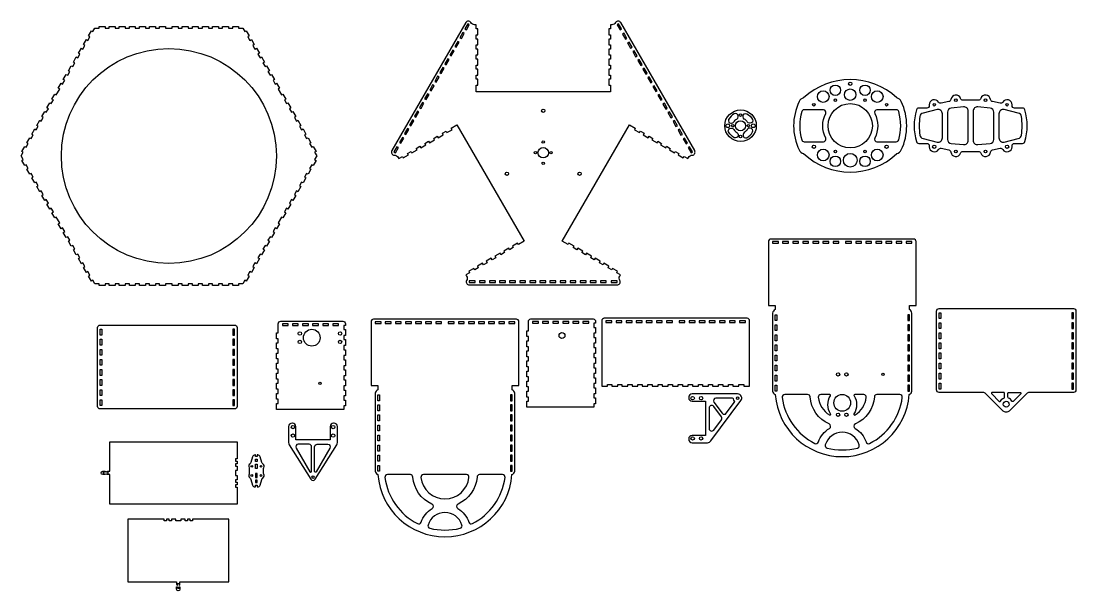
# Model space of a CAD drawing. Header units: millimetres. Extents: x 444 to 3060, y 398 to 1377.
# Drawn here: x 444 to 1700, y 525 to 1204 of the extents above; entities that cross this region are included whole.
import ezdxf

# ---------------------------------------------------------------- set-up
doc = ezdxf.new("R2010")
doc.units = ezdxf.units.MM
doc.layers.add('base_line', color=7, linetype='Continuous')
doc.layers.add('tooth_original', color=40, linetype='Continuous')

msp = doc.modelspace()

# ---------------------------------------------------------------- linework, layer by layer
at = {"layer": 'base_line'}
for points in [[(796.2, 1043.1), (793.7, 1038.8), (795.4, 1037.8), (791.9, 1031.7), (790.2, 1032.7), (787.7, 1028.4), (789.4, 1027.4), (785.9, 1021.3), (784.2, 1022.3), (781.7, 1018), (783.4, 1017), (779.9, 1011), (778.2, 1012), (775.7, 1007.6), (777.4, 1006.6), (773.9, 1000.6), (772.2, 1001.6), (769.7, 997.2), (771.4, 996.2), (767.9, 990.2), (766.2, 991.2), (763.7, 986.8), (765.4, 985.8), (761.9, 979.8), (760.2, 980.8), (757.7, 976.4), (759.4, 975.4), (755.9, 969.4), (754.2, 970.4), (750.2, 963.5), (751.9, 962.5), (748.4, 956.4), (746.7, 957.4), (744.2, 953.1), (745.9, 952.1), (742.4, 946), (740.7, 947), (738.2, 942.7), (739.9, 941.7), (736.4, 935.6), (734.7, 936.6), (732.2, 932.3), (733.9, 931.3), (730.4, 925.2), (728.7, 926.2), (726.2, 921.9), (727.9, 920.9), (724.4, 914.8), (722.7, 915.8), (720.2, 911.5), (721.9, 910.5), (718.4, 904.5), (716.7, 905.5), (714.2, 901.1), (715.9, 900.1), (712.4, 894.1), (710.7, 895.1), (708.2, 890.7), (703.2, 890.7), (703.2, 888.7), (696.2, 888.7), (696.2, 890.7), (691.2, 890.7), (691.2, 888.7), (684.2, 888.7), (684.2, 890.7), (679.2, 890.7), (679.2, 888.7), (672.2, 888.7), (672.2, 890.7), (667.2, 890.7), (667.2, 888.7), (660.2, 888.7), (660.2, 890.7), (655.2, 890.7), (655.2, 888.7), (648.2, 888.7), (648.2, 890.7), (643.2, 890.7), (643.2, 888.7), (636.2, 888.7), (636.2, 890.7), (631.2, 890.7), (631.2, 888.7), (624.2, 888.7), (624.2, 890.7), (616.2, 890.7), (616.2, 888.7), (609.2, 888.7), (609.2, 890.7), (604.2, 890.7), (604.2, 888.7), (597.2, 888.7), (597.2, 890.7), (592.2, 890.7), (592.2, 888.7), (585.2, 888.7), (585.2, 890.7), (580.2, 890.7), (580.2, 888.7), (573.2, 888.7), (573.2, 890.7), (568.2, 890.7), (568.2, 888.7), (561.2, 888.7), (561.2, 890.7), (556.2, 890.7), (556.2, 888.7), (549.2, 888.7), (549.2, 890.7), (544.2, 890.7), (544.2, 888.7), (537.2, 888.7), (537.2, 890.7), (532.2, 890.7), (529.7, 895.1), (528, 894.1), (524.5, 900.1), (526.2, 901.1), (523.7, 905.5), (522, 904.5), (518.5, 910.5), (520.2, 911.5), (517.7, 915.8), (516, 914.8), (512.5, 920.9), (514.2, 921.9), (511.7, 926.2), (510, 925.2), (506.5, 931.3), (508.2, 932.3), (505.7, 936.6), (504, 935.6), (500.5, 941.7), (502.2, 942.7), (499.7, 947), (498, 946), (494.5, 952.1), (496.2, 953.1), (493.7, 957.4), (492, 956.4), (488.5, 962.5), (490.2, 963.5), (486.2, 970.4), (484.5, 969.4), (481, 975.4), (482.7, 976.4), (480.2, 980.8), (478.5, 979.8), (475, 985.8), (476.7, 986.8), (474.2, 991.2), (472.5, 990.2), (469, 996.2), (470.7, 997.2), (468.2, 1001.6), (466.5, 1000.6), (463, 1006.6), (464.7, 1007.6), (462.2, 1012), (460.5, 1011), (457, 1017), (458.7, 1018), (456.2, 1022.3), (454.5, 1021.3), (451, 1027.4), (452.7, 1028.4), (450.2, 1032.7), (448.5, 1031.7), (445, 1037.8), (446.7, 1038.8), (444.2, 1043.1), (446.7, 1047.5), (445, 1048.5), (448.5, 1054.5), (450.2, 1053.5), (452.7, 1057.9), (451, 1058.9), (454.5, 1064.9), (456.2, 1063.9), (458.7, 1068.2), (457, 1069.2), (460.5, 1075.3), (462.2, 1074.3), (464.7, 1078.6), (463, 1079.6), (466.5, 1085.7), (468.2, 1084.7), (470.7, 1089), (469, 1090), (472.5, 1096.1), (474.2, 1095.1), (476.7, 1099.4), (475, 1100.4), (478.5, 1106.5), (480.2, 1105.5), (482.7, 1109.8), (481, 1110.8), (484.5, 1116.9), (486.2, 1115.9), (490.2, 1122.8), (488.5, 1123.8), (492, 1129.8), (493.7, 1128.8), (496.2, 1133.2), (494.5, 1134.2), (498, 1140.2), (499.7, 1139.2), (502.2, 1143.6), (500.5, 1144.6), (504, 1150.6), (505.7, 1149.6), (508.2, 1154), (506.5, 1155), (510, 1161), (511.7, 1160), (514.2, 1164.4), (512.5, 1165.4), (516, 1171.4), (517.7, 1170.4), (520.2, 1174.7), (518.5, 1175.7), (522, 1181.8), (523.7, 1180.8), (526.2, 1185.1), (524.5, 1186.1), (528, 1192.2), (529.7, 1191.2), (532.2, 1195.5), (537.2, 1195.5), (537.2, 1197.5), (544.2, 1197.5), (544.2, 1195.5), (549.2, 1195.5), (549.2, 1197.5), (556.2, 1197.5), (556.2, 1195.5), (561.2, 1195.5), (561.2, 1197.5), (568.2, 1197.5), (568.2, 1195.5), (573.2, 1195.5), (573.2, 1197.5), (580.2, 1197.5), (580.2, 1195.5), (585.2, 1195.5), (585.2, 1197.5), (592.2, 1197.5), (592.2, 1195.5), (597.2, 1195.5), (597.2, 1197.5), (604.2, 1197.5), (604.2, 1195.5), (609.2, 1195.5), (609.2, 1197.5), (616.2, 1197.5), (616.2, 1195.5), (624.2, 1195.5), (624.2, 1197.5), (631.2, 1197.5), (631.2, 1195.5), (636.2, 1195.5), (636.2, 1197.5), (643.2, 1197.5), (643.2, 1195.5), (648.2, 1195.5), (648.2, 1197.5), (655.2, 1197.5), (655.2, 1195.5), (660.2, 1195.5), (660.2, 1197.5), (667.2, 1197.5), (667.2, 1195.5), (672.2, 1195.5), (672.2, 1197.5), (679.2, 1197.5), (679.2, 1195.5), (684.2, 1195.5), (684.2, 1197.5), (691.2, 1197.5), (691.2, 1195.5), (696.2, 1195.5), (696.2, 1197.5), (703.2, 1197.5), (703.2, 1195.5), (708.2, 1195.5), (710.7, 1191.2), (712.4, 1192.2), (715.9, 1186.1), (714.2, 1185.1), (716.7, 1180.8), (718.4, 1181.8), (721.9, 1175.7), (720.2, 1174.7), (722.7, 1170.4), (724.4, 1171.4), (727.9, 1165.4), (726.2, 1164.4), (728.7, 1160), (730.4, 1161), (733.9, 1155), (732.2, 1154), (734.7, 1149.6), (736.4, 1150.6), (739.9, 1144.6), (738.2, 1143.6), (740.7, 1139.2), (742.4, 1140.2), (745.9, 1134.2), (744.2, 1133.2), (746.7, 1128.8), (748.4, 1129.8), (751.9, 1123.8), (750.2, 1122.8), (754.2, 1115.9), (755.9, 1116.9), (759.4, 1110.8), (757.7, 1109.8), (760.2, 1105.5), (761.9, 1106.5), (765.4, 1100.4), (763.7, 1099.4), (766.2, 1095.1), (767.9, 1096.1), (771.4, 1090), (769.7, 1089), (772.2, 1084.7), (773.9, 1085.7), (777.4, 1079.6), (775.7, 1078.6), (778.2, 1074.3), (779.9, 1075.3), (783.4, 1069.2), (781.7, 1068.2), (784.2, 1063.9), (785.9, 1064.9), (789.4, 1058.9), (787.7, 1057.9), (790.2, 1053.5), (791.9, 1054.5), (795.4, 1048.5), (793.7, 1047.5)], [(723.4, 682.1), (725.4, 682.1), (725.4, 679.1), (723.4, 679.1)], [(723.4, 676.1), (725.4, 676.1), (725.4, 671.1), (723.4, 671.1)], [(723.4, 660.1), (725.4, 660.1), (725.4, 665.1), (723.4, 665.1)], [(723.4, 654.1), (725.4, 654.1), (725.4, 657.1), (723.4, 657.1)]]:
    msp.add_lwpolyline(points, close=True, dxfattribs=at)
for points in [[(1152, 1202.2, -0.284915), (1147.5, 1199.4), (1145.9, 1199.4), (1145.9, 1194.4), (1143.9, 1194.4), (1143.9, 1187.4), (1145.9, 1187.4), (1145.9, 1182.4), (1143.9, 1182.4), (1143.9, 1175.4), (1145.9, 1175.4), (1145.9, 1170.4), (1143.9, 1170.4), (1143.9, 1163.4), (1145.9, 1163.4), (1145.9, 1158.4), (1143.9, 1158.4), (1143.9, 1151.4), (1145.9, 1151.4), (1145.9, 1146.4), (1143.9, 1146.4), (1143.9, 1139.4), (1145.9, 1139.4), (1145.9, 1134.4), (1143.9, 1134.4), (1143.9, 1127.4), (1145.9, 1127.4), (1145.9, 1119.4), (985.9, 1119.4), (985.9, 1127.4), (987.9, 1127.4), (987.9, 1134.4), (985.9, 1134.4), (985.9, 1139.4), (987.9, 1139.4), (987.9, 1146.4), (985.9, 1146.4), (985.9, 1151.4), (987.9, 1151.4), (987.9, 1158.4), (985.9, 1158.4), (985.9, 1163.4), (987.9, 1163.4), (987.9, 1170.4), (985.9, 1170.4), (985.9, 1175.4), (987.9, 1175.4), (987.9, 1182.4), (985.9, 1182.4), (985.9, 1187.4), (987.9, 1187.4), (987.9, 1194.4), (985.9, 1194.4), (985.9, 1199.4), (984.2, 1199.4, -0.284915), (979.7, 1202.2, 0.544381), (973.6, 1201.9), (885.6, 1049.5, 0.544381), (888.4, 1044, -0.284915), (893.1, 1041.5), (893.9, 1040.1), (898.2, 1042.6), (899.2, 1040.9), (905.3, 1044.4), (904.3, 1046.1), (908.6, 1048.6), (909.6, 1046.9), (915.7, 1050.4), (914.7, 1052.1), (919, 1054.6), (920, 1052.9), (926.1, 1056.4), (925.1, 1058.1), (929.4, 1060.6), (930.4, 1058.9), (936.5, 1062.4), (935.5, 1064.1), (939.8, 1066.6), (940.8, 1064.9), (946.9, 1068.4), (945.9, 1070.1), (950.2, 1072.6), (951.2, 1070.9), (957.3, 1074.4), (956.3, 1076.1), (963.2, 1080.1), (1043.2, 941.5), (1036.3, 937.5), (1035.3, 939.3), (1029.2, 935.8), (1030.2, 934), (1025.9, 931.5), (1024.9, 933.3), (1018.8, 929.8), (1019.8, 928), (1015.5, 925.5), (1014.5, 927.3), (1008.4, 923.8), (1009.4, 922), (1005.1, 919.5), (1004.1, 921.3), (998, 917.8), (999, 916), (994.7, 913.5), (993.7, 915.3), (987.6, 911.8), (988.6, 910), (984.3, 907.5), (983.3, 909.3), (977.2, 905.8), (978.2, 904), (973.9, 901.5), (974.7, 900.1, -0.284915), (974.6, 894.8, 0.544381), (977.9, 889.6), (1153.9, 889.6, 0.544381), (1157.2, 894.8, -0.284915), (1157, 900.1), (1157.9, 901.5), (1153.5, 904), (1154.5, 905.8), (1148.5, 909.3), (1147.5, 907.5), (1143.1, 910), (1144.1, 911.8), (1138.1, 915.3), (1137.1, 913.5), (1132.8, 916), (1133.8, 917.8), (1127.7, 921.3), (1126.7, 919.5), (1122.4, 922), (1123.4, 923.8), (1117.3, 927.3), (1116.3, 925.5), (1112, 928), (1113, 929.8), (1106.9, 933.3), (1105.9, 931.5), (1101.6, 934), (1102.6, 935.8), (1096.5, 939.3), (1095.5, 937.5), (1088.6, 941.5), (1168.6, 1080.1), (1175.5, 1076.1), (1174.5, 1074.4), (1180.6, 1070.9), (1181.6, 1072.6), (1185.9, 1070.1), (1184.9, 1068.4), (1191, 1064.9), (1192, 1066.6), (1196.3, 1064.1), (1195.3, 1062.4), (1201.4, 1058.9), (1202.4, 1060.6), (1206.7, 1058.1), (1205.7, 1056.4), (1211.8, 1052.9), (1212.8, 1054.6), (1217.1, 1052.1), (1216.1, 1050.4), (1222.1, 1046.9), (1223.1, 1048.6), (1227.5, 1046.1), (1226.5, 1044.4), (1232.5, 1040.9), (1233.5, 1042.6), (1237.9, 1040.1), (1238.7, 1041.5, -0.284915), (1243.3, 1044, 0.544381), (1246.2, 1049.5), (1158.2, 1201.9, 0.544381)], [(1492.2, 1107.9, 0.227417), (1486.9, 1112.2, 0.395743), (1375.9, 1112.2, 0.227417), (1370.5, 1107.9, 0.224665), (1370.5, 1050.3, 0.227417), (1375.9, 1045.9, 0.395743), (1486.9, 1045.9, 0.227417), (1492.2, 1050.3, 0.224665)], [(1510.2, 1097.9, 0.14275), (1510.2, 1060.2, 0.333392), (1513, 1058.1), (1522.5, 1058.1, -0.414214), (1525.5, 1055.1), (1525.5, 1054.1, 0.755804), (1536.6, 1050.9, -0.317837), (1539.8, 1052.3), (1548.8, 1050.3, -0.317837), (1551.2, 1047.8, 0.790161), (1562.8, 1046.5, -0.317837), (1565.6, 1048.5), (1584, 1048.5, -0.317837), (1586.8, 1046.5, 0.790161), (1598.4, 1047.8, -0.317837), (1600.7, 1050.3), (1609.8, 1052.3, -0.317837), (1613, 1050.9, 0.755804), (1624.1, 1054.1), (1624.1, 1055.1, -0.414214), (1627.1, 1058.1), (1636.6, 1058.1, 0.333392), (1639.4, 1060.2, 0.14275), (1639.4, 1097.9, 0.333392), (1636.6, 1100.1), (1627.1, 1100.1, -0.414214), (1624.1, 1103.1), (1624.1, 1104.1, 0.755804), (1613, 1107.2, -0.317837), (1609.8, 1105.9), (1600.7, 1107.8, -0.317837), (1598.4, 1110.4, 0.790161), (1586.8, 1111.6, -0.317837), (1584, 1109.6), (1565.6, 1109.6, -0.317837), (1562.8, 1111.6, 0.790161), (1551.2, 1110.4, -0.317837), (1548.8, 1107.8), (1539.8, 1105.9, -0.317837), (1536.6, 1107.2, 0.755804), (1525.5, 1104.1), (1525.5, 1103.1, -0.414214), (1522.5, 1100.1), (1513, 1100.1, 0.333392)], [(1293.4, 1093.3, 0.15425), (1286.6, 1086.4, 0.56268), (1289.3, 1082.1), (1290.2, 1082.1, 0.270285), (1292.8, 1083.6, -0.136086), (1296.3, 1087.1, 0.270285), (1297.8, 1089.7), (1297.8, 1090.6, 0.56268)], [(1308.2, 1093.3, -0.15425), (1315, 1086.4, -0.56268), (1312.4, 1082.1), (1311.4, 1082.1, -0.270285), (1308.8, 1083.6, 0.136086), (1305.3, 1087.1, -0.270285), (1303.8, 1089.7), (1303.8, 1090.6, -0.56268)], [(1402.2, 1064.4, -0.236938), (1402.2, 1093.7, 0.558076), (1399.5, 1098.1), (1376.5, 1098.1, 0.333302), (1373.7, 1095.9, 0.142915), (1373.7, 1062.2, 0.333302), (1376.5, 1060.1), (1399.5, 1060.1, 0.558076)], [(1460.6, 1093.7, -0.236938), (1460.6, 1064.4, 0.558076), (1463.2, 1060.1), (1486.2, 1060.1, 0.333302), (1489.1, 1062.2, 0.142915), (1489.1, 1095.9, 0.333302), (1486.2, 1098.1), (1463.2, 1098.1, 0.558076)], [(1514.4, 1090.2, 0.041451), (1513.5, 1079.1, 0.041451), (1514.4, 1068, 0.298228), (1518.1, 1063.9), (1534.9, 1059.7, 0.488173), (1541.1, 1064.6), (1541.1, 1079.1), (1541.1, 1093.5, 0.488173), (1534.9, 1098.4), (1518.1, 1094.2, 0.298228)], [(1566.3, 1101.5), (1551.6, 1100.2, 0.387158), (1547.1, 1095.2), (1547.1, 1079.1), (1547.1, 1062.9, 0.387158), (1551.6, 1058), (1566.3, 1056.6, 0.441797), (1571.8, 1061.6), (1571.8, 1079.1), (1571.8, 1096.6, 0.441797)], [(1598, 1100.2), (1583.3, 1101.5, 0.441797), (1577.8, 1096.6), (1577.8, 1079.1), (1577.8, 1061.6, 0.441797), (1583.3, 1056.6), (1598, 1058, 0.387158), (1602.5, 1062.9), (1602.5, 1079.1), (1602.5, 1095.2, 0.387158)], [(1635.2, 1090.2, 0.298228), (1631.5, 1094.2), (1614.7, 1098.4, 0.488173), (1608.5, 1093.5), (1608.5, 1079.1), (1608.5, 1064.6, 0.488173), (1614.7, 1059.7), (1631.5, 1063.9, 0.298228), (1635.2, 1068, 0.041451), (1636.1, 1079.1, 0.041451)], [(1293.4, 1064.9, -0.15425), (1286.6, 1071.7, -0.56268), (1289.3, 1076.1), (1290.2, 1076.1, -0.270285), (1292.8, 1074.5, 0.136086), (1296.3, 1071.1, -0.270285), (1297.8, 1068.5), (1297.8, 1067.5, -0.56268)], [(1308.2, 1064.9, 0.15425), (1315, 1071.7, 0.56268), (1312.4, 1076.1), (1311.4, 1076.1, 0.270285), (1308.8, 1074.5, -0.136086), (1305.3, 1071.1, 0.270285), (1303.8, 1068.5), (1303.8, 1067.5, 0.56268)], [(1342.1, 759, 0.92666), (1501.7, 759, 0.244474), (1504.9, 763.1), (1504.9, 856.1, 0.230605), (1501.9, 860.1), (1501.9, 865.1), (1509.9, 865.1), (1509.9, 939.1), (1509.9, 941.1, 0.414214), (1506.9, 944.1), (1336.9, 944.1, 0.414214), (1333.9, 941.1), (1333.9, 939.1), (1333.9, 865.1), (1341.9, 865.1), (1341.9, 860.1, 0.230605), (1338.9, 856.1), (1338.9, 763.1, 0.244474)], [(1620.6, 739.4, -0.414214), (1613.5, 739.4), (1593, 760, 0.198912), (1589.4, 761.5), (1537.1, 761.5), (1537.1, 761.5, -0.414214), (1534.1, 764.5), (1534.1, 858.5, -0.414214), (1537.1, 861.5), (1697.1, 861.5, -0.414214), (1700.1, 858.5), (1700.1, 764.5, -0.414214), (1697.1, 761.5), (1697.1, 761.5), (1644.7, 761.5, 0.198912), (1641.2, 760)], [(698.4, 841.8), (698.4, 841.8, -0.414214), (701.4, 838.8), (701.4, 744.8, -0.414214), (698.4, 741.8), (698.4, 741.8), (538.4, 741.8, -0.414214), (535.4, 744.8), (535.4, 838.8, -0.414214), (538.4, 841.8), (538.4, 841.8)], [(750.3, 832.4), (750.3, 841.4), (750.3, 843.4, -0.414214), (753.3, 846.4), (827.3, 846.4, -0.414214), (830.3, 843.4), (830.3, 841.4), (828.3, 841.4), (828.3, 836.4), (830.3, 836.4), (830.3, 829.4), (828.3, 829.4), (828.3, 824.4), (830.3, 824.4), (830.3, 817.4), (828.3, 817.4), (828.3, 812.4), (830.3, 812.4), (830.3, 805.4), (828.3, 805.4), (828.3, 800.4), (830.3, 800.4), (830.3, 793.4), (828.3, 793.4), (828.3, 788.4), (830.3, 788.4), (830.3, 781.4), (828.3, 781.4), (828.3, 776.4), (830.3, 776.4), (830.3, 769.4), (828.3, 769.4), (828.3, 764.4), (830.3, 764.4), (830.3, 757.4), (828.3, 757.4), (828.3, 752.4), (830.3, 752.4), (830.3, 745.4), (828.3, 745.4), (828.3, 741.4), (750.3, 741.4), (748.3, 741.4), (748.3, 748.4), (750.3, 748.4), (750.3, 753.4), (748.3, 753.4), (748.3, 760.4), (750.3, 760.4), (750.3, 765.4), (748.3, 765.4), (748.3, 772.4), (750.3, 772.4), (750.3, 777.4), (748.3, 777.4), (748.3, 784.4), (750.3, 784.4), (750.3, 789.4), (748.3, 789.4), (748.3, 796.4), (750.3, 796.4), (750.3, 801.4), (748.3, 801.4), (748.3, 808.4), (750.3, 808.4), (750.3, 813.4), (748.3, 813.4), (748.3, 820.4), (750.3, 820.4), (750.3, 825.4), (748.3, 825.4), (748.3, 832.4)], [(869.1, 663.6, 0.92666), (1028.7, 663.6, 0.244474), (1031.9, 667.7), (1031.9, 760.7, 0.230605), (1028.9, 764.7), (1028.9, 769.7), (1036.9, 769.7), (1036.9, 843.7), (1036.9, 845.7, 0.414214), (1033.9, 848.7), (863.9, 848.7, 0.414214), (860.9, 845.7), (860.9, 843.7), (860.9, 769.7), (868.9, 769.7), (868.9, 764.7, 0.230605), (865.9, 760.7), (865.9, 667.7, 0.244474)], [(1048.2, 835), (1048.2, 844), (1048.2, 846, -0.414214), (1051.2, 849), (1125.2, 849, -0.414214), (1128.2, 846), (1128.2, 844), (1126.2, 844), (1126.2, 839), (1128.2, 839), (1128.2, 832), (1126.2, 832), (1126.2, 827), (1128.2, 827), (1128.2, 820), (1126.2, 820), (1126.2, 815), (1128.2, 815), (1128.2, 808), (1126.2, 808), (1126.2, 803), (1128.2, 803), (1128.2, 796), (1126.2, 796), (1126.2, 791), (1128.2, 791), (1128.2, 784), (1126.2, 784), (1126.2, 779), (1128.2, 779), (1128.2, 772), (1126.2, 772), (1126.2, 767), (1128.2, 767), (1128.2, 760), (1126.2, 760), (1126.2, 755), (1128.2, 755), (1128.2, 748), (1126.2, 748), (1126.2, 744), (1048.2, 744), (1046.2, 744), (1046.2, 751), (1048.2, 751), (1048.2, 756), (1046.2, 756), (1046.2, 763), (1048.2, 763), (1048.2, 768), (1046.2, 768), (1046.2, 775), (1048.2, 775), (1048.2, 780), (1046.2, 780), (1046.2, 787), (1048.2, 787), (1048.2, 792), (1046.2, 792), (1046.2, 799), (1048.2, 799), (1048.2, 804), (1046.2, 804), (1046.2, 811), (1048.2, 811), (1048.2, 816), (1046.2, 816), (1046.2, 823), (1048.2, 823), (1048.2, 828), (1046.2, 828), (1046.2, 835)], [(1154.6, 768.8), (1154.6, 770.8), (1159.6, 770.8), (1159.6, 768.8), (1166.6, 768.8), (1166.6, 770.8), (1171.6, 770.8), (1171.6, 768.8), (1178.6, 768.8), (1178.6, 770.8), (1183.6, 770.8), (1183.6, 768.8), (1190.6, 768.8), (1190.6, 770.8), (1195.6, 770.8), (1195.6, 768.8), (1202.6, 768.8), (1202.6, 770.8), (1207.6, 770.8), (1207.6, 768.8), (1214.6, 768.8), (1214.6, 770.8), (1219.6, 770.8), (1219.6, 768.8), (1226.6, 768.8), (1226.6, 770.8), (1231.6, 770.8), (1231.6, 768.8), (1238.6, 768.8), (1238.6, 770.8), (1243.6, 770.8), (1243.6, 768.8), (1250.6, 768.8), (1250.6, 770.8), (1255.6, 770.8), (1255.6, 768.8), (1262.6, 768.8), (1262.6, 770.8), (1267.6, 770.8), (1267.6, 768.8), (1274.6, 768.8), (1274.6, 770.8), (1279.6, 770.8), (1279.6, 768.8), (1286.6, 768.8), (1286.6, 770.8), (1291.6, 770.8), (1291.6, 768.8), (1298.6, 768.8), (1298.6, 770.8), (1304.6, 770.8), (1304.6, 768.8), (1311.6, 768.8), (1311.6, 770.8), (1311.6, 844.8), (1311.6, 846.8, 0.414214), (1308.6, 849.8), (1138.6, 849.8, 0.414214), (1135.6, 846.8), (1135.6, 844.8), (1135.6, 770.8), (1135.6, 768.8), (1142.6, 768.8), (1142.6, 770.8), (1147.6, 770.8), (1147.6, 768.8)], [(1258.9, 751.2), (1258.9, 710.2), (1243.1, 710.2, 0.450911), (1239.1, 706.4), (1239.1, 705.7, 0.414214), (1243.1, 701.7), (1261.5, 701.7, 0.236801), (1265.5, 703.8), (1301.3, 751.8, 0.617075), (1297.3, 759.7), (1243.1, 759.7, 0.414214), (1239.1, 755.7), (1239.1, 755, 0.450911), (1243.1, 751.2)], [(1293.7, 750, 0.365977), (1293.7, 751.3, -0.149902), (1292.3, 753.9, 0.365977), (1291.4, 754.7), (1271.5, 754.7, 0.617075), (1269.1, 750), (1279, 736.7, 0.501737), (1283.8, 736.7)], [(1406.6, 718.7, 0.608302), (1406.3, 724, -0.276458), (1383.7, 756.2, 0.393086), (1380.7, 759), (1353.4, 759, 0.453359), (1350.4, 755.6, 0.24749), (1389.3, 700.8, 0.457504), (1393.5, 702.5, -0.179751)], [(1406.6, 734.7, 0.800673), (1408, 736, -0.288714), (1407.8, 757.5, 0.587676), (1407, 759), (1396.3, 759, 0.448836), (1393.3, 755.7, 0.227321)], [(1437.2, 734.7, 0.227321), (1450.5, 755.7, 0.448836), (1447.5, 759), (1436.8, 759, 0.587676), (1436, 757.5, -0.288714), (1435.8, 736, 0.800673)], [(1493.4, 755.6, 0.453359), (1490.4, 759), (1463.1, 759, 0.393086), (1460.1, 756.2, -0.276458), (1437.5, 724, 0.608302), (1437.2, 718.7, -0.179751), (1450.3, 702.5, 0.457504), (1454.5, 700.8, 0.24749)], [(1614.4, 754.8, 0.314853), (1615.1, 755.7), (1615.1, 760.5, 0.414214), (1614.1, 761.5), (1600.5, 761.5, 0.668179), (1599.8, 759.8), (1608.7, 750.9, 0.503276), (1610.3, 751.1, -0.184289)], [(1619.7, 754.8, -0.314853), (1619.1, 755.7), (1619.1, 760.5, -0.414214), (1620.1, 761.5), (1633.7, 761.5, -0.668179), (1634.4, 759.8), (1625.5, 750.9, -0.503276), (1623.9, 751.1, 0.184289)], [(1263.5, 743), (1263.5, 718.5, 0.721815), (1268.9, 716.7), (1278, 729, 0.331791), (1278, 732.5), (1268.9, 744.8, 0.721815)], [(812.3, 705.2), (771.3, 705.2), (771.3, 720.9, 0.450911), (767.5, 724.9), (766.8, 724.9, 0.414214), (762.8, 720.9), (762.8, 701.8, 0.140755), (763.6, 699.2), (789.3, 658.1, 0.553759), (794.4, 658.1), (820.1, 699.2, 0.140755), (820.8, 701.8), (820.8, 720.9, 0.414214), (816.8, 724.9), (816.1, 724.9, 0.450911), (812.3, 720.9)], [(1401.7, 699.1, 0.425335), (1403.8, 695.3, 0.127698), (1440, 695.3, 0.425335), (1442.1, 699.1, 0.743731)], [(550, 628.6), (550, 661.5), (550, 663.6), (547.5, 663.6, -0.267949), (545.8, 664.6), (548.1, 664.6), (548.1, 666.6), (545.8, 666.6, -0.267949), (547.5, 667.6), (550, 667.6), (550, 669.7), (550, 702.6), (701.6, 702.6), (701.6, 682.6), (699.6, 682.6), (699.6, 679.6), (701.6, 679.6), (701.6, 676.6), (699.6, 676.6), (699.6, 673.6), (701.6, 673.6), (701.6, 668.6), (699.6, 668.6), (699.6, 662.6), (701.6, 662.6), (701.6, 657.6), (699.6, 657.6), (699.6, 654.6), (701.6, 654.6), (701.6, 651.6), (699.6, 651.6), (699.6, 648.6), (701.6, 648.6), (701.6, 628.6)], [(771.6, 695.3), (788.2, 667, 0.765393), (790.1, 667.5), (790.1, 696.8, 0.414214), (787.1, 699.8), (774.2, 699.8, 0.578976)], [(809.4, 699.8, -0.578976), (812, 695.3), (795.5, 667, -0.765393), (793.6, 667.5), (793.6, 696.8, -0.414214), (796.6, 699.8)], [(715.6, 664.3, 0.366953), (716.8, 659.6, -0.165468), (717.9, 658), (719.9, 651.2, 0.332655), (722.8, 649.1), (723.4, 649.1), (723.4, 651.1), (725.4, 651.1), (725.4, 649.1), (726, 649.1, 0.332655), (728.9, 651.2), (731, 658, -0.165468), (732.1, 659.6, 0.366953), (733.2, 664.3, -0.115598), (732.9, 665.6), (732.9, 668.1), (732.9, 670.6, -0.115598), (733.2, 671.9, 0.366953), (732.1, 676.6, -0.165468), (731, 678.2), (728.9, 684.9, 0.332655), (726, 687.1), (725.4, 687.1), (725.4, 685.1), (723.4, 685.1), (723.4, 687.1), (722.8, 687.1, 0.332655), (719.9, 684.9), (717.9, 678.2, -0.165468), (716.8, 676.6, 0.366953), (715.6, 671.9, -0.115598), (715.9, 670.6), (715.9, 668.1), (715.9, 665.6, -0.115598)], [(544.4, 667.6), (544.4, 666.6), (542.1, 666.6), (542.1, 664.6), (544.4, 664.6), (544.4, 663.6), (541.4, 663.6, -1), (541.4, 667.6)], [(877.4, 660.2, 0.24749), (916.3, 605.3, 0.457504), (920.5, 607, -0.179751), (933.6, 623.3, 0.608302), (933.3, 628.6, -0.276458), (910.7, 660.8, 0.393086), (907.7, 663.6), (880.4, 663.6, 0.453359)], [(920.3, 660.2, 0.889576), (977.5, 660.2, 0.448836), (974.5, 663.6), (923.3, 663.6, 0.448836)], [(1020.4, 660.2, 0.453359), (1017.4, 663.6), (990.1, 663.6, 0.393086), (987.1, 660.8, -0.276458), (964.5, 628.6, 0.608302), (964.2, 623.3, -0.179751), (977.3, 607, 0.457504), (981.5, 605.3, 0.24749)], [(928.7, 603.6, 0.425335), (930.8, 599.9, 0.127698), (967, 599.9, 0.425335), (969.1, 603.6, 0.743731)], [(691.4, 536), (691.4, 610.6), (648.4, 610.6), (648.4, 608.6), (645.4, 608.6), (645.4, 610.6), (642.4, 610.6), (642.4, 608.6), (639.4, 608.6), (639.4, 610.6), (634.4, 610.6), (634.4, 608.6), (628.4, 608.6), (628.4, 610.6), (623.4, 610.6), (623.4, 608.6), (620.4, 608.6), (620.4, 610.6), (617.4, 610.6), (617.4, 608.6), (614.4, 608.6), (614.4, 610.6), (571.4, 610.6), (571.4, 536), (627.3, 536), (629.4, 536), (629.4, 533.5, 0.267949), (630.4, 531.8), (630.4, 534.1), (632.4, 534.1), (632.4, 531.8, 0.267949), (633.4, 533.5), (633.4, 536), (635.5, 536)], [(629.4, 530.2), (630.4, 530.2), (630.4, 528.3), (632.4, 528.3), (632.4, 530.2), (633.4, 530.2), (633.4, 527.2, -1), (629.4, 527.2)]]:
    msp.add_lwpolyline(points, format="xyb", close=True, dxfattribs=at)
for centre, radius in [((620.2, 1043.1), 128), ((1431.4, 1129.1), 2), ((1399.2, 1113.8), 6.93), ((1413.7, 1121.4), 6.23), ((1431.4, 1116.1), 6.8), ((1449, 1121.4), 6.23), ((1463.5, 1113.8), 6.93), ((1388.1, 1104.1), 1.5), ((1431.4, 1079.1), 26.4), ((1413.7, 1109.6), 1.5), ((1449, 1109.6), 1.5), ((1474.7, 1104.1), 1.5), ((1531.5, 1104.1), 1.5), ((1557.1, 1109.6), 1.5), ((1592.4, 1109.6), 1.5), ((1618.1, 1104.1), 1.5), ((1065.9, 1097), 2), ((1300.8, 1079.1), 18.8), ((1300.8, 1091.8), 1.5), ((1285.6, 1079.1), 2.22), ((1291.6, 1079.1), 1.5), ((1300.8, 1079.1), 6), ((1310.1, 1079.1), 1.5), ((1316, 1079.1), 2.22), ((1300.8, 1066.3), 1.5), ((1065.9, 1059.8), 1.5), ((1388.1, 1054.1), 2), ((1474.7, 1054.1), 2), ((1531.5, 1054.1), 2), ((1618.1, 1054.1), 2), ((1056.6, 1047), 1.5), ((1065.9, 1047), 6.25), ((1075.1, 1047), 1.5), ((1399.2, 1044.3), 6.93), ((1413.7, 1036.7), 6.23), ((1413.7, 1048.5), 1.5), ((1431.4, 1038), 8.21), ((1449, 1036.7), 6.23), ((1449, 1048.5), 1.5), ((1463.5, 1044.3), 6.93), ((1557.1, 1048.5), 1.5), ((1557.1, 1048.5), 1.5), ((1592.4, 1048.5), 1.5), ((1592.4, 1048.5), 1.5), ((1065.9, 1034.3), 1.5), ((1022.6, 1022), 2), ((1109.2, 1022), 2), ((776.1, 831.7), 2), ((790.3, 826.7), 10), ((824.1, 831.7), 2), ((1088.2, 829.3), 3.5), ((776.1, 821.7), 2), ((824.1, 821.7), 2), ((1416.9, 783), 2), ((1426.9, 783), 2), ((1470.4, 783), 1.5), ((800.1, 772.3), 1.5), ((1243.8, 754.7), 2), ((1253.8, 754.7), 2), ((1297.3, 754.7), 1.5), ((1421.9, 749.1), 10), ((1617.1, 747.5), 3.5), ((1416.9, 735), 2), ((1426.9, 735), 2), ((767.8, 720.2), 2), ((815.8, 720.2), 2), ((767.8, 710.2), 2), ((815.8, 710.2), 2), ((1243.8, 706.7), 2), ((1253.8, 706.7), 2), ((718.9, 673.6), 1), ((729.9, 673.6), 1), ((718.9, 662.6), 1), ((729.9, 662.6), 1), ((791.8, 660.7), 1.5)]:
    msp.add_circle(centre, radius, dxfattribs=at)
at = {"layer": 'tooth_original'}
for points in [[(977.9, 1199.4), (976.2, 1200.4), (972.7, 1194.4), (974.4, 1193.4)], [(1159.1, 1194.4), (1155.6, 1200.4), (1153.9, 1199.4), (1157.4, 1193.4)], [(971.9, 1189), (970.2, 1190), (966.7, 1184), (968.4, 1183)], [(1163.9, 1182.1), (1165.6, 1183.1), (1162.1, 1189.2), (1160.4, 1188.2)], [(958.2, 1169.2), (954.7, 1163.2), (956.4, 1162.2), (959.9, 1168.2)], [(965.9, 1178.6), (964.2, 1179.6), (960.7, 1173.6), (962.4, 1172.6)], [(1171.6, 1172.7), (1168.1, 1178.8), (1166.4, 1177.8), (1169.9, 1171.7)], [(1175.9, 1161.3), (1177.6, 1162.3), (1174.1, 1168.4), (1172.4, 1167.4)], [(953.9, 1157.9), (952.2, 1158.9), (948.7, 1152.8), (950.4, 1151.8)], [(1181.9, 1150.9), (1183.6, 1151.9), (1180.1, 1158), (1178.4, 1157)], [(947.9, 1147.5), (946.2, 1148.5), (942.7, 1142.4), (944.4, 1141.4)], [(1189.6, 1141.6), (1186.1, 1147.6), (1184.4, 1146.6), (1187.9, 1140.6)], [(940.2, 1138.1), (936.7, 1132), (938.4, 1131), (941.9, 1137.1)], [(1193.9, 1130.2), (1195.6, 1131.2), (1192.1, 1137.2), (1190.4, 1136.2)], [(935.9, 1126.7), (934.2, 1127.7), (930.7, 1121.6), (932.4, 1120.6)], [(1199.9, 1119.8), (1201.6, 1120.8), (1198.1, 1126.8), (1196.4, 1125.8)], [(922.2, 1106.9), (918.7, 1100.8), (920.4, 1099.8), (923.9, 1105.9)], [(929.9, 1116.3), (928.2, 1117.3), (924.7, 1111.2), (926.4, 1110.2)], [(1207.6, 1110.4), (1204.1, 1116.4), (1202.4, 1115.4), (1205.9, 1109.4)], [(1211.9, 1099), (1213.6, 1100), (1210.1, 1106), (1208.4, 1105)], [(917.9, 1095.5), (916.2, 1096.5), (912.7, 1090.4), (914.4, 1089.4)], [(1217.9, 1088.6), (1219.6, 1089.6), (1216.1, 1095.7), (1214.4, 1094.7)], [(911.9, 1085.1), (910.2, 1086.1), (906.7, 1080), (908.4, 1079)], [(1225.6, 1079.2), (1222.1, 1085.3), (1220.4, 1084.3), (1223.9, 1078.2)], [(904.2, 1075.7), (900.7, 1069.7), (902.4, 1068.7), (905.9, 1074.7)], [(1229.9, 1067.8), (1231.6, 1068.8), (1228.1, 1074.9), (1226.4, 1073.9)], [(899.9, 1064.3), (898.2, 1065.3), (894.7, 1059.3), (896.4, 1058.3)], [(1235.9, 1057.4), (1237.6, 1058.4), (1234.1, 1064.5), (1232.4, 1063.5)], [(891.7, 1054.1), (888.2, 1048), (889.9, 1047), (893.4, 1053.1)], [(1241.9, 1047), (1243.6, 1048), (1240.1, 1054.1), (1238.4, 1053.1)], [(1338.9, 941.1), (1338.9, 939.1), (1345.9, 939.1), (1345.9, 941.1)], [(1350.9, 941.1), (1350.9, 939.1), (1357.9, 939.1), (1357.9, 941.1)], [(1362.9, 941.1), (1362.9, 939.1), (1369.9, 939.1), (1369.9, 941.1)], [(1374.9, 939.1), (1381.9, 939.1), (1381.9, 941.1), (1374.9, 941.1)], [(1386.9, 941.1), (1386.9, 939.1), (1393.9, 939.1), (1393.9, 941.1)], [(1398.9, 941.1), (1398.9, 939.1), (1405.9, 939.1), (1405.9, 941.1)], [(1410.9, 939.1), (1417.9, 939.1), (1417.9, 941.1), (1410.9, 941.1)], [(1425.9, 939.1), (1432.9, 939.1), (1432.9, 941.1), (1425.9, 941.1)], [(1437.9, 939.1), (1444.9, 939.1), (1444.9, 941.1), (1437.9, 941.1)], [(1449.9, 941.1), (1449.9, 939.1), (1456.9, 939.1), (1456.9, 941.1)], [(1461.9, 941.1), (1461.9, 939.1), (1468.9, 939.1), (1468.9, 941.1)], [(1473.9, 941.1), (1473.9, 939.1), (1480.9, 939.1), (1480.9, 941.1)], [(1485.9, 941.1), (1485.9, 939.1), (1492.9, 939.1), (1492.9, 941.1)], [(1497.9, 941.1), (1497.9, 939.1), (1504.9, 939.1), (1504.9, 941.1)], [(977.9, 894.6), (977.9, 892.6), (984.9, 892.6), (984.9, 894.6)], [(989.9, 894.6), (989.9, 892.6), (996.9, 892.6), (996.9, 894.6)], [(1001.9, 894.6), (1001.9, 892.6), (1008.9, 892.6), (1008.9, 894.6)], [(1013.9, 892.6), (1020.9, 892.6), (1020.9, 894.6), (1013.9, 894.6)], [(1025.9, 894.6), (1025.9, 892.6), (1032.9, 892.6), (1032.9, 894.6)], [(1037.9, 894.6), (1037.9, 892.6), (1044.9, 892.6), (1044.9, 894.6)], [(1049.9, 892.6), (1056.9, 892.6), (1056.9, 894.6), (1049.9, 894.6)], [(1061.9, 894.6), (1061.9, 892.6), (1068.9, 892.6), (1068.9, 894.6)], [(1073.9, 894.6), (1073.9, 892.6), (1080.9, 892.6), (1080.9, 894.6)], [(1085.9, 892.6), (1092.9, 892.6), (1092.9, 894.6), (1085.9, 894.6)], [(1097.9, 894.6), (1097.9, 892.6), (1104.9, 892.6), (1104.9, 894.6)], [(1109.9, 894.6), (1109.9, 892.6), (1116.9, 892.6), (1116.9, 894.6)], [(1121.9, 892.6), (1128.9, 892.6), (1128.9, 894.6), (1121.9, 894.6)], [(1133.9, 894.6), (1133.9, 892.6), (1140.9, 892.6), (1140.9, 894.6)], [(1146.9, 892.6), (1153.9, 892.6), (1153.9, 894.6), (1146.9, 894.6)], [(1341.9, 854.1), (1343.9, 854.1), (1343.9, 847.1), (1341.9, 847.1)], [(1501.9, 854.1), (1499.9, 854.1), (1499.9, 847.1), (1501.9, 847.1)], [(1537.1, 856.5), (1539.1, 856.5), (1539.1, 849.5), (1537.1, 849.5)], [(1697.1, 856.5), (1695.1, 856.5), (1695.1, 849.5), (1697.1, 849.5)], [(755.3, 843.4), (755.3, 841.4), (762.3, 841.4), (762.3, 843.4)], [(767.3, 843.4), (767.3, 841.4), (774.3, 841.4), (774.3, 843.4)], [(779.3, 843.4), (779.3, 841.4), (786.3, 841.4), (786.3, 843.4)], [(791.3, 841.4), (798.3, 841.4), (798.3, 843.4), (791.3, 843.4)], [(803.3, 843.4), (803.3, 841.4), (810.3, 841.4), (810.3, 843.4)], [(815.3, 843.4), (815.3, 841.4), (822.3, 841.4), (822.3, 843.4)], [(865.9, 845.7), (865.9, 843.7), (872.9, 843.7), (872.9, 845.7)], [(877.9, 845.7), (877.9, 843.7), (884.9, 843.7), (884.9, 845.7)], [(889.9, 845.7), (889.9, 843.7), (896.9, 843.7), (896.9, 845.7)], [(901.9, 843.7), (908.9, 843.7), (908.9, 845.7), (901.9, 845.7)], [(913.9, 845.7), (913.9, 843.7), (920.9, 843.7), (920.9, 845.7)], [(925.9, 845.7), (925.9, 843.7), (932.9, 843.7), (932.9, 845.7)], [(937.9, 843.7), (944.9, 843.7), (944.9, 845.7), (937.9, 845.7)], [(952.9, 843.7), (959.9, 843.7), (959.9, 845.7), (952.9, 845.7)], [(964.9, 843.7), (971.9, 843.7), (971.9, 845.7), (964.9, 845.7)], [(976.9, 845.7), (976.9, 843.7), (983.9, 843.7), (983.9, 845.7)], [(988.9, 845.7), (988.9, 843.7), (995.9, 843.7), (995.9, 845.7)], [(1000.9, 845.7), (1000.9, 843.7), (1007.9, 843.7), (1007.9, 845.7)], [(1012.9, 845.7), (1012.9, 843.7), (1019.9, 843.7), (1019.9, 845.7)], [(1024.9, 845.7), (1024.9, 843.7), (1031.9, 843.7), (1031.9, 845.7)], [(1053.2, 846), (1053.2, 844), (1060.2, 844), (1060.2, 846)], [(1065.2, 846), (1065.2, 844), (1072.2, 844), (1072.2, 846)], [(1077.2, 846), (1077.2, 844), (1084.2, 844), (1084.2, 846)], [(1089.2, 844), (1096.2, 844), (1096.2, 846), (1089.2, 846)], [(1101.2, 846), (1101.2, 844), (1108.2, 844), (1108.2, 846)], [(1113.2, 846), (1113.2, 844), (1120.2, 844), (1120.2, 846)], [(1140.6, 846.8), (1140.6, 844.8), (1147.6, 844.8), (1147.6, 846.8)], [(1152.6, 846.8), (1152.6, 844.8), (1159.6, 844.8), (1159.6, 846.8)], [(1164.6, 846.8), (1164.6, 844.8), (1171.6, 844.8), (1171.6, 846.8)], [(1176.6, 844.8), (1183.6, 844.8), (1183.6, 846.8), (1176.6, 846.8)], [(1188.6, 846.8), (1188.6, 844.8), (1195.6, 844.8), (1195.6, 846.8)], [(1200.6, 846.8), (1200.6, 844.8), (1207.6, 844.8), (1207.6, 846.8)], [(1212.6, 844.8), (1219.6, 844.8), (1219.6, 846.8), (1212.6, 846.8)], [(1227.6, 844.8), (1234.6, 844.8), (1234.6, 846.8), (1227.6, 846.8)], [(1239.6, 844.8), (1246.6, 844.8), (1246.6, 846.8), (1239.6, 846.8)], [(1251.6, 846.8), (1251.6, 844.8), (1258.6, 844.8), (1258.6, 846.8)], [(1263.6, 846.8), (1263.6, 844.8), (1270.6, 844.8), (1270.6, 846.8)], [(1275.6, 846.8), (1275.6, 844.8), (1282.6, 844.8), (1282.6, 846.8)], [(1287.6, 846.8), (1287.6, 844.8), (1294.6, 844.8), (1294.6, 846.8)], [(1299.6, 846.8), (1299.6, 844.8), (1306.6, 844.8), (1306.6, 846.8)], [(1341.9, 842.1), (1343.9, 842.1), (1343.9, 835.1), (1341.9, 835.1)], [(1501.9, 842.1), (1499.9, 842.1), (1499.9, 835.1), (1501.9, 835.1)], [(1537.1, 844.5), (1539.1, 844.5), (1539.1, 837.5), (1537.1, 837.5)], [(1697.1, 844.5), (1695.1, 844.5), (1695.1, 837.5), (1697.1, 837.5)], [(538.4, 836.8), (540.4, 836.8), (540.4, 829.8), (538.4, 829.8)], [(698.4, 836.8), (696.4, 836.8), (696.4, 829.8), (698.4, 829.8)], [(1341.9, 830.1), (1343.9, 830.1), (1343.9, 823.1), (1341.9, 823.1)], [(1501.9, 830.1), (1499.9, 830.1), (1499.9, 823.1), (1501.9, 823.1)], [(1537.1, 832.5), (1539.1, 832.5), (1539.1, 825.5), (1537.1, 825.5)], [(1697.1, 832.5), (1695.1, 832.5), (1695.1, 825.5), (1697.1, 825.5)], [(538.4, 824.8), (540.4, 824.8), (540.4, 817.8), (538.4, 817.8)], [(698.4, 824.8), (696.4, 824.8), (696.4, 817.8), (698.4, 817.8)], [(1341.9, 818.1), (1343.9, 818.1), (1343.9, 811.1), (1341.9, 811.1)], [(1501.9, 818.1), (1499.9, 818.1), (1499.9, 811.1), (1501.9, 811.1)], [(1537.1, 820.5), (1539.1, 820.5), (1539.1, 813.5), (1537.1, 813.5)], [(1697.1, 820.5), (1695.1, 820.5), (1695.1, 813.5), (1697.1, 813.5)], [(538.4, 812.8), (540.4, 812.8), (540.4, 805.8), (538.4, 805.8)], [(698.4, 812.8), (696.4, 812.8), (696.4, 805.8), (698.4, 805.8)], [(1341.9, 806.1), (1343.9, 806.1), (1343.9, 799.1), (1341.9, 799.1)], [(1501.9, 806.1), (1499.9, 806.1), (1499.9, 799.1), (1501.9, 799.1)], [(1537.1, 808.5), (1539.1, 808.5), (1539.1, 801.5), (1537.1, 801.5)], [(1697.1, 808.5), (1695.1, 808.5), (1695.1, 801.5), (1697.1, 801.5)], [(538.4, 800.8), (540.4, 800.8), (540.4, 793.8), (538.4, 793.8)], [(698.4, 800.8), (696.4, 800.8), (696.4, 793.8), (698.4, 793.8)], [(1341.9, 794.1), (1343.9, 794.1), (1343.9, 787.1), (1341.9, 787.1)], [(1501.9, 794.1), (1499.9, 794.1), (1499.9, 787.1), (1501.9, 787.1)], [(1537.1, 796.5), (1539.1, 796.5), (1539.1, 789.5), (1537.1, 789.5)], [(1697.1, 796.5), (1695.1, 796.5), (1695.1, 789.5), (1697.1, 789.5)], [(538.4, 788.8), (540.4, 788.8), (540.4, 781.8), (538.4, 781.8)], [(698.4, 788.8), (696.4, 788.8), (696.4, 781.8), (698.4, 781.8)], [(1341.9, 782.1), (1343.9, 782.1), (1343.9, 775.1), (1341.9, 775.1)], [(1501.9, 782.1), (1499.9, 782.1), (1499.9, 775.1), (1501.9, 775.1)], [(1537.1, 784.5), (1539.1, 784.5), (1539.1, 777.5), (1537.1, 777.5)], [(1697.1, 784.5), (1695.1, 784.5), (1695.1, 777.5), (1697.1, 777.5)], [(538.4, 776.8), (540.4, 776.8), (540.4, 769.8), (538.4, 769.8)], [(698.4, 776.8), (696.4, 776.8), (696.4, 769.8), (698.4, 769.8)], [(1341.9, 770.1), (1343.9, 770.1), (1343.9, 763.1), (1341.9, 763.1)], [(1501.9, 770.1), (1499.9, 770.1), (1499.9, 763.1), (1501.9, 763.1)], [(1537.1, 772.5), (1539.1, 772.5), (1539.1, 765.5), (1537.1, 765.5)], [(1697.1, 772.5), (1695.1, 772.5), (1695.1, 765.5), (1697.1, 765.5)], [(538.4, 764.8), (540.4, 764.8), (540.4, 757.8), (538.4, 757.8)], [(698.4, 764.8), (696.4, 764.8), (696.4, 757.8), (698.4, 757.8)], [(868.9, 758.7), (870.9, 758.7), (870.9, 751.7), (868.9, 751.7)], [(1028.9, 758.7), (1026.9, 758.7), (1026.9, 751.7), (1028.9, 751.7)], [(538.4, 752.8), (540.4, 752.8), (540.4, 745.8), (538.4, 745.8)], [(698.4, 752.8), (696.4, 752.8), (696.4, 745.8), (698.4, 745.8)], [(868.9, 746.7), (870.9, 746.7), (870.9, 739.7), (868.9, 739.7)], [(1028.9, 746.7), (1026.9, 746.7), (1026.9, 739.7), (1028.9, 739.7)], [(868.9, 734.7), (870.9, 734.7), (870.9, 727.7), (868.9, 727.7)], [(1028.9, 734.7), (1026.9, 734.7), (1026.9, 727.7), (1028.9, 727.7)], [(868.9, 722.7), (870.9, 722.7), (870.9, 715.7), (868.9, 715.7)], [(1028.9, 722.7), (1026.9, 722.7), (1026.9, 715.7), (1028.9, 715.7)], [(868.9, 710.7), (870.9, 710.7), (870.9, 703.7), (868.9, 703.7)], [(1028.9, 710.7), (1026.9, 710.7), (1026.9, 703.7), (1028.9, 703.7)], [(868.9, 698.7), (870.9, 698.7), (870.9, 691.7), (868.9, 691.7)], [(1028.9, 698.7), (1026.9, 698.7), (1026.9, 691.7), (1028.9, 691.7)], [(868.9, 686.7), (870.9, 686.7), (870.9, 679.7), (868.9, 679.7)], [(1028.9, 686.7), (1026.9, 686.7), (1026.9, 679.7), (1028.9, 679.7)], [(868.9, 674.7), (870.9, 674.7), (870.9, 667.7), (868.9, 667.7)], [(1028.9, 674.7), (1026.9, 674.7), (1026.9, 667.7), (1028.9, 667.7)]]:
    msp.add_lwpolyline(points, close=True, dxfattribs=at)
for points in [[(1537.1, 861.5), (1537.1, 861.5)], [(1697.1, 861.5), (1697.1, 861.5)], [(538.4, 741.8), (538.4, 741.8)]]:
    msp.add_lwpolyline(points, dxfattribs=at)

doc.saveas('drawing.dxf')
